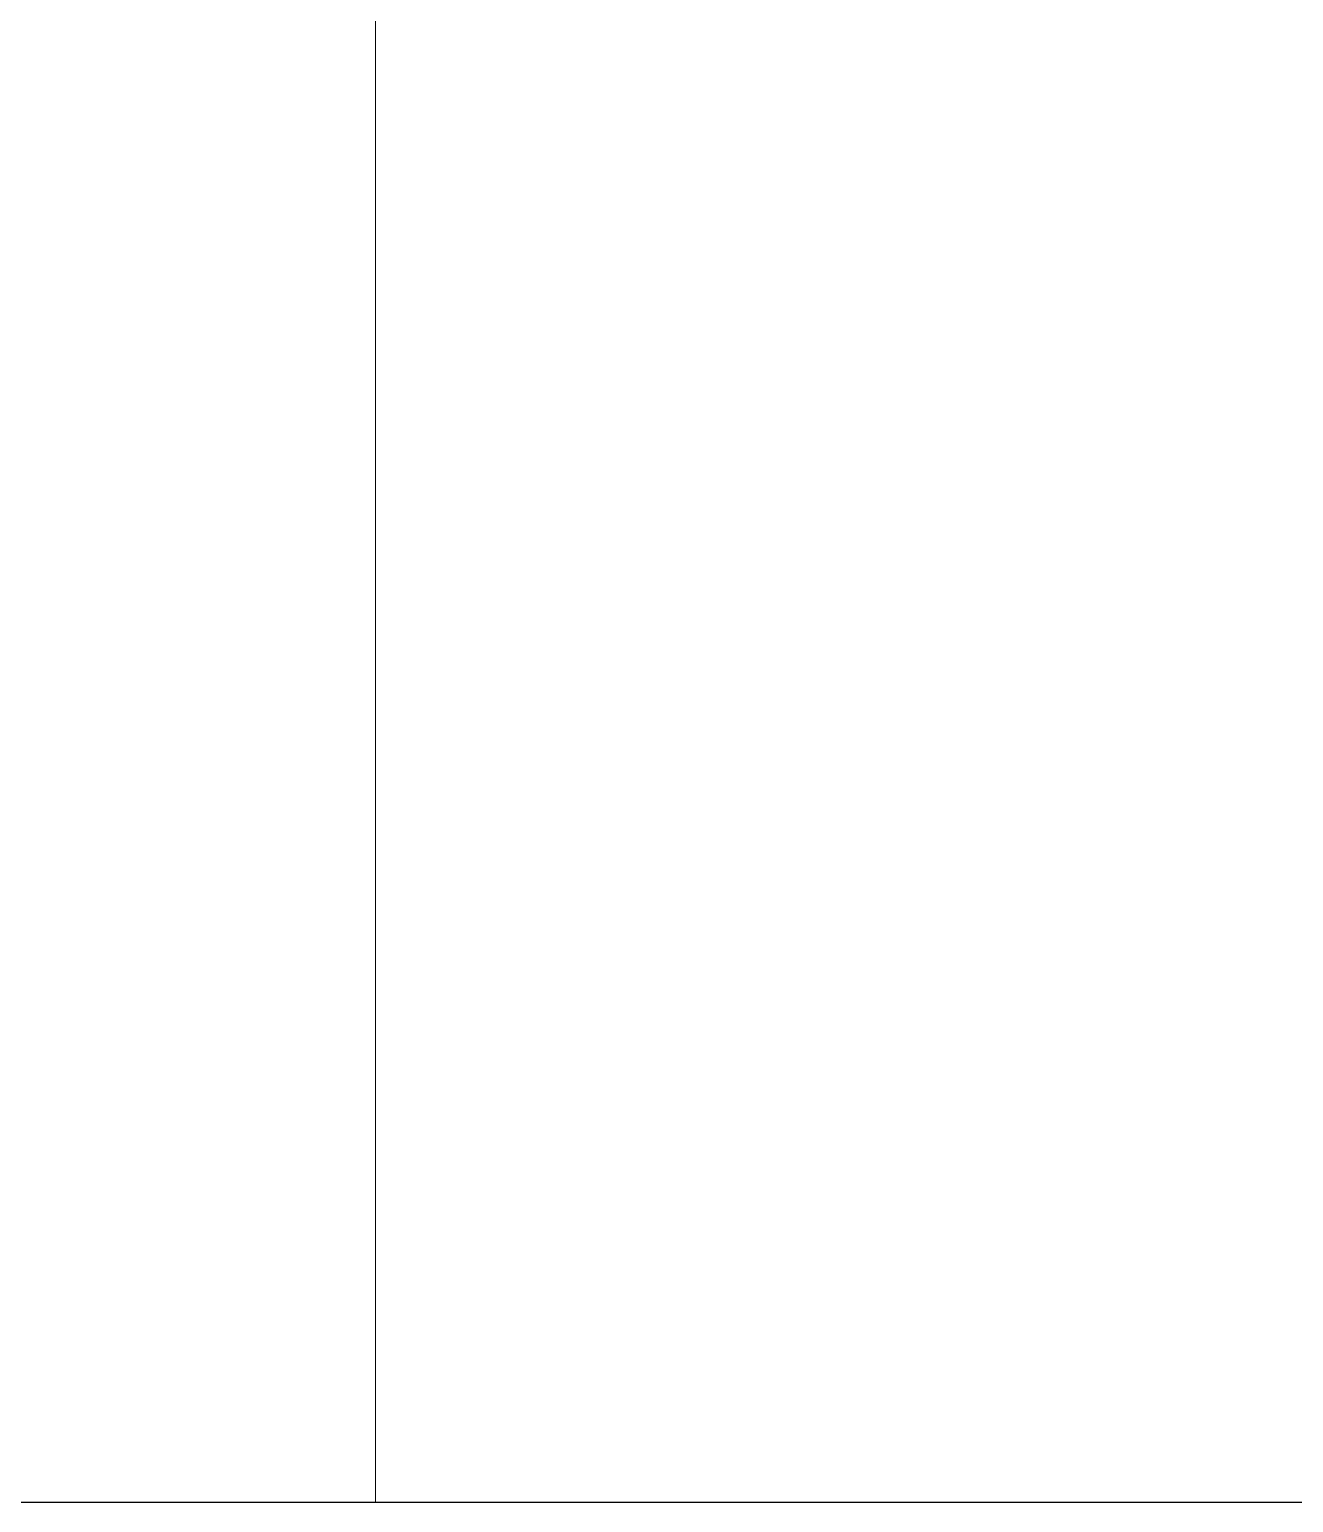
# Model space of a CAD drawing. Header units: millimetres. Extents: x 0 to 594, y 0 to 420.
# Drawn here: x 531.832 to 536.096, y 10 to 14.97 of the extents above; entities that cross this region are included whole.
import ezdxf

# ---------------------------------------------------------------- set-up
doc = ezdxf.new("R2010")
doc.units = ezdxf.units.MM
doc.header["$MEASUREMENT"] = 0
doc.linetypes.add('XKITLINE00', pattern=[0])

# ---------------------------------------------------------------- blocks, each defined once
blk = doc.blocks.new('*D0')
at = {"color": 0, "linetype": 'XKITLINE00'}
blk.add_line((584, 10), (25, 10), dxfattribs=at)

msp = doc.modelspace()

# ---------------------------------------------------------------- linework, layer by layer
at = {"color": 0, "linetype": 'XKITLINE00', "lineweight": 0}
for p, q in [((533, 56.5), (533, 10)), ((533, 24), (533, 10)), ((404, 10), (584, 10)), ((584, 10), (404, 10)), ((533, 10), (474.5, 10))]:
    msp.add_line(p, q, dxfattribs=at)

# ---------------------------------------------------------------- block references
msp.add_blockref('*D0', (0, 0))

doc.saveas('drawing.dxf')
